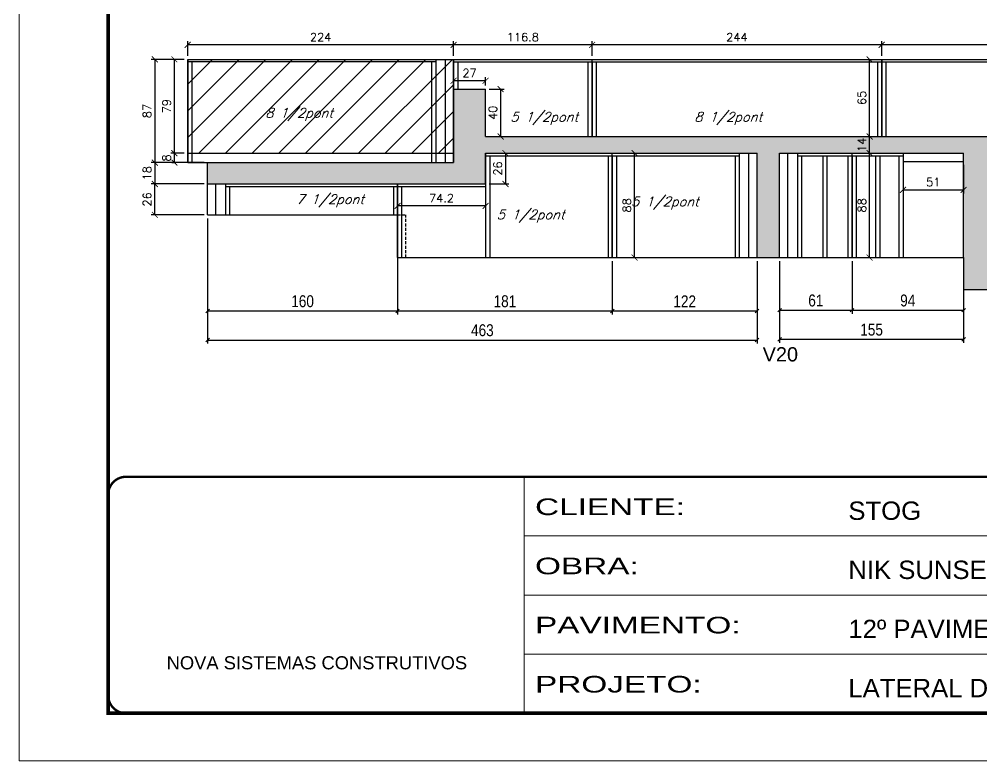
# Model space of a CAD drawing. Extents: x -10448 to -1189, y -11772 to 17235.
# Drawn here: x -10448 to -9637, y 8903 to 9527 of the extents above; entities that cross this region are included whole.
import ezdxf

# ---------------------------------------------------------------- set-up
doc = ezdxf.new("R2010")
doc.units = 0
for name, pattern in [('CONTINUO', [0]), ('DASHED', [0.75, 0.5, -0.25]), ('HIDDEN', [0.375, 0.25, -0.125])]:
    doc.linetypes.add(name, pattern=pattern)
for name, color, linetype in [('5', 5, 'Continuous'), ('COTA', 241, 'Continuous'), ('Painéis', 200, 'Continuous'), ('Reaproveitamento', 251, 'Continuous'), ('SARR_2.2x7', 40, 'Continuous'), ('SARR_3.5x7', 81, 'Continuous'), ('texto', 7, 'Continuous')]:
    doc.layers.add(name, color=color, linetype=linetype)
doc.layers.add('Folhas', color=255, linetype='Continuous', lineweight=9)
doc.layers.add('SARRAFO DE PRESSAO', color=251, linetype='DASHED', lineweight=9)
doc.styles.add('ARIAL', font='arial.ttf')
doc.styles.add('COTA TECNICA', font='techl___.ttf', dxfattribs={"height": 10})
doc.styles.add('Romans', font='romans.shx')
doc.styles.get("Standard").update_dxf_attribs({"font": 'arial.ttf'})
doc.styles.add('Tecnologia', font='')
doc.styles.get('Tecnologia').set_extended_font_data('Forgotten Futurist')
doc.dimstyles.new('Cota Paínel', dxfattribs={"dimtxt": 7, "dimasz": 5, "dimexe": 3, "dimexo": 3, "dimgap": 3, "dimtad": 1, "dimdec": 1, "dimzin": 12, "dimdsep": 46, "dimtxsty": 'Romans', "dimblk": 'ARCHTICK', "dimcen": 0, "dimclrd": 4, "dimclre": 4, "dimclrt": 1, "dimadec": 1, "dimazin": 3, "dimtfac": 1, "dimtdec": 1, "dimtmove": 0, "dimatfit": 3, "dimldrblk": 'OBLIQUE', "dimfxl": 1, "dimtolj": 1, "dimtzin": 12, "dimarcsym": 0})
doc.dimstyles.new('PAINEL', dxfattribs={"dimtxt": 10, "dimasz": 3, "dimexe": 3, "dimexo": 3, "dimgap": 3, "dimtad": 1, "dimdec": 1, "dimzin": 12, "dimdsep": 46, "dimtxsty": 'COTA TECNICA', "dimblk1": 'OBLIQUE', "dimblk2": 'OBLIQUE', "dimsah": 1, "dimcen": 0.9, "dimclrd": 4, "dimclre": 4, "dimclrt": 240, "dimadec": 1, "dimazin": 3, "dimtfac": 1, "dimtdec": 1, "dimtmove": 0, "dimatfit": 3, "dimfxl": 1, "dimtolj": 1, "dimtzin": 12, "dimarcsym": 0})

# ---------------------------------------------------------------- blocks, each defined once
blk = doc.blocks.new('9999999999')
at = {"color": 30, "linetype": 'CONTINUO'}
for p, q in [((98564.56, 34230.21), (98564.56, 34429.45)), ((98564.56, 34379.64), (99583.98, 34379.64)), ((98564.56, 34329.83), (99487.98, 34329.83)), ((98564.56, 34280.02), (99487.98, 34280.02))]:
    blk.add_line(p, q, dxfattribs=at)
at = {"color": 30, "linetype": 'CONTINUO', "const_width": 2}
blk.add_lwpolyline([(99583.98, 34230.21), (99583.98, 34414.45, 0.414214), (99568.98, 34429.45), (98228.98, 34429.45, 0.414214), (98213.98, 34414.45), (98213.98, 34245.21, 0.414214), (98228.98, 34230.21), (99583.98, 34230.21)], format="xyb", dxfattribs=at)
at = {"layer": 'Folhas'}
blk.add_lwpolyline([(98138.98, 34190.21), (99623.98, 34190.21), (99623.98, 35240.21), (98138.98, 35240.21)], close=True, dxfattribs=at)
at = {"layer": 'Folhas', "color": 30, "const_width": 3}
blk.add_lwpolyline([(98213.98, 34230.21), (99583.98, 34230.21), (99583.98, 35200.21), (98213.98, 35200.21)], close=True, dxfattribs=at)
at = {"color": 7, "linetype": 'Continuous', "ltscale": 5, "style": 'ARIAL'}
for s, height, p in [('STOG', 15.483, (98837.68, 34393.13)), ('NIK SUNSET', 15.483, (98837.68, 34343.32)), ('12º PAVIMENTO', 15.4829, (98837.68, 34293.51)), ('NOVA SISTEMAS CONSTRUTIVOS', 11.0592, (98263.19, 34267.21)), ('LATERAL DE VIGA', 15.4829, (98837.68, 34243.7))]:
    blk.add_text(s, height=height, dxfattribs=at).set_placement(p)
at = {"layer": 'Folhas', "color": 7, "style": 'Tecnologia', "width": 1.5}
for s, p in [('CLIENTE:', (98573.65, 34397.17)), ('OBRA:', (98573.65, 34347.31)), ('PAVIMENTO:', (98573.65, 34297.5)), ('PROJETO:', (98573.65, 34247.69))]:
    blk.add_text(s, height=14, dxfattribs=at).set_placement(p)
blk = doc.blocks.new('_Oblique')
at = {"color": 0, "linetype": 'ByBlock', "lineweight": -2}
blk.add_line((-0.5, -0.5), (0.5, 0.5), dxfattribs=at)
blk = doc.blocks.new('*D627')
at = {"layer": 'COTA', "color": 4, "linetype": 'ByBlock', "lineweight": -2, "transparency": 16777216}
for p, q in [((-10289.51, 9359.7), (-10289.51, 9278.75)), ((-10129.52, 9359.7), (-10129.52, 9278.75)), ((-10289.51, 9281.75), (-10129.52, 9281.75))]:
    blk.add_line(p, q, dxfattribs=at)
at = {"layer": 'Defpoints', "color": 0, "linetype": 'ByBlock', "transparency": 16777216}
for p in [(-10289.51, 9362.7), (-10129.52, 9362.7), (-10129.52, 9281.75)]:
    blk.add_point(p, dxfattribs=at)
at = {"layer": 'COTA', "color": 4, "linetype": 'ByBlock', "lineweight": -2, "transparency": 16777216, "xscale": 3, "yscale": 3, "zscale": 3, "rotation": 180}
blk.add_blockref('_Oblique', (-10289.51, 9281.75), dxfattribs=at)
at = {"layer": 'COTA', "color": 4, "linetype": 'ByBlock', "lineweight": -2, "transparency": 16777216, "xscale": 3, "yscale": 3, "zscale": 3}
blk.add_blockref('_Oblique', (-10129.52, 9281.75), dxfattribs=at)
at = {"layer": 'COTA', "color": 240, "linetype": 'ByBlock', "transparency": 16777216, "insert": (-10209.52, 9289.85), "char_height": 10, "attachment_point": 5, "style": 'COTA TECNICA'}
blk.add_mtext('\\A1;160', dxfattribs=at)
blk = doc.blocks.new('*D628')
at = {"layer": 'COTA', "color": 4, "linetype": 'ByBlock', "lineweight": -2, "transparency": 16777216}
for p, q in [((-10129.52, 9323.7), (-10129.52, 9278.75)), ((-9948.51, 9323.7), (-9948.51, 9278.75)), ((-10129.52, 9281.75), (-9948.51, 9281.75))]:
    blk.add_line(p, q, dxfattribs=at)
at = {"layer": 'Defpoints', "color": 0, "linetype": 'ByBlock', "transparency": 16777216}
for p in [(-10129.52, 9326.7), (-9948.51, 9326.7), (-9948.51, 9281.75)]:
    blk.add_point(p, dxfattribs=at)
at = {"layer": 'COTA', "color": 4, "linetype": 'ByBlock', "lineweight": -2, "transparency": 16777216, "xscale": 3, "yscale": 3, "zscale": 3, "rotation": 180}
blk.add_blockref('_Oblique', (-10129.52, 9281.75), dxfattribs=at)
at = {"layer": 'COTA', "color": 4, "linetype": 'ByBlock', "lineweight": -2, "transparency": 16777216, "xscale": 3, "yscale": 3, "zscale": 3}
blk.add_blockref('_Oblique', (-9948.51, 9281.75), dxfattribs=at)
at = {"layer": 'COTA', "color": 240, "linetype": 'ByBlock', "transparency": 16777216, "insert": (-10039.02, 9289.84), "char_height": 10, "attachment_point": 5, "style": 'COTA TECNICA'}
blk.add_mtext('\\A1;181', dxfattribs=at)
blk = doc.blocks.new('*D629')
at = {"layer": 'COTA', "color": 4, "linetype": 'ByBlock', "lineweight": -2, "transparency": 16777216}
for p, q in [((-9948.51, 9323.7), (-9948.51, 9278.75)), ((-9826.51, 9323.7), (-9826.51, 9278.75)), ((-9948.51, 9281.75), (-9826.51, 9281.75))]:
    blk.add_line(p, q, dxfattribs=at)
at = {"layer": 'Defpoints', "color": 0, "linetype": 'ByBlock', "transparency": 16777216}
for p in [(-9948.51, 9326.7), (-9826.51, 9326.7), (-9826.51, 9281.75)]:
    blk.add_point(p, dxfattribs=at)
at = {"layer": 'COTA', "color": 4, "linetype": 'ByBlock', "lineweight": -2, "transparency": 16777216, "xscale": 3, "yscale": 3, "zscale": 3, "rotation": 180}
blk.add_blockref('_Oblique', (-9948.51, 9281.75), dxfattribs=at)
at = {"layer": 'COTA', "color": 4, "linetype": 'ByBlock', "lineweight": -2, "transparency": 16777216, "xscale": 3, "yscale": 3, "zscale": 3}
blk.add_blockref('_Oblique', (-9826.51, 9281.75), dxfattribs=at)
at = {"layer": 'COTA', "color": 240, "linetype": 'ByBlock', "transparency": 16777216, "insert": (-9887.51, 9289.81), "char_height": 10, "attachment_point": 5, "style": 'COTA TECNICA'}
blk.add_mtext('\\A1;122', dxfattribs=at)
blk = doc.blocks.new('*D630')
at = {"layer": 'COTA', "color": 4, "linetype": 'ByBlock', "lineweight": -2, "transparency": 16777216}
for p, q in [((-10289.51, 9359.7), (-10289.51, 9254.2)), ((-9826.51, 9323.7), (-9826.51, 9254.2)), ((-10289.51, 9257.2), (-9826.51, 9257.2))]:
    blk.add_line(p, q, dxfattribs=at)
at = {"layer": 'Defpoints', "color": 0, "linetype": 'ByBlock', "transparency": 16777216}
for p in [(-10289.51, 9362.7), (-9826.51, 9326.7), (-9826.51, 9257.2)]:
    blk.add_point(p, dxfattribs=at)
at = {"layer": 'COTA', "color": 4, "linetype": 'ByBlock', "lineweight": -2, "transparency": 16777216, "xscale": 3, "yscale": 3, "zscale": 3, "rotation": 180}
blk.add_blockref('_Oblique', (-10289.51, 9257.2), dxfattribs=at)
at = {"layer": 'COTA', "color": 4, "linetype": 'ByBlock', "lineweight": -2, "transparency": 16777216, "xscale": 3, "yscale": 3, "zscale": 3}
blk.add_blockref('_Oblique', (-9826.51, 9257.2), dxfattribs=at)
at = {"layer": 'COTA', "color": 240, "linetype": 'ByBlock', "transparency": 16777216, "insert": (-10058.01, 9265.42), "char_height": 10, "attachment_point": 5, "style": 'COTA TECNICA'}
blk.add_mtext('\\A1;463', dxfattribs=at)
blk = doc.blocks.new('*D631')
at = {"layer": 'COTA', "color": 4, "linetype": 'ByBlock', "lineweight": -2, "transparency": 16777216}
for p, q in [((-9807.51, 9323.7), (-9807.51, 9279.39)), ((-9746.51, 9323.7), (-9746.51, 9279.39)), ((-9807.51, 9282.39), (-9746.51, 9282.39))]:
    blk.add_line(p, q, dxfattribs=at)
at = {"layer": 'Defpoints', "color": 0, "linetype": 'ByBlock', "transparency": 16777216}
for p in [(-9807.51, 9326.7), (-9746.51, 9326.7), (-9746.51, 9282.39)]:
    blk.add_point(p, dxfattribs=at)
at = {"layer": 'COTA', "color": 4, "linetype": 'ByBlock', "lineweight": -2, "transparency": 16777216, "xscale": 3, "yscale": 3, "zscale": 3, "rotation": 180}
blk.add_blockref('_Oblique', (-9807.51, 9282.39), dxfattribs=at)
at = {"layer": 'COTA', "color": 4, "linetype": 'ByBlock', "lineweight": -2, "transparency": 16777216, "xscale": 3, "yscale": 3, "zscale": 3}
blk.add_blockref('_Oblique', (-9746.51, 9282.39), dxfattribs=at)
at = {"layer": 'COTA', "color": 240, "linetype": 'ByBlock', "transparency": 16777216, "insert": (-9777.01, 9290.49), "char_height": 10, "attachment_point": 5, "style": 'COTA TECNICA'}
blk.add_mtext('\\A1;61', dxfattribs=at)
blk = doc.blocks.new('*D632')
at = {"layer": 'COTA', "color": 4, "linetype": 'ByBlock', "lineweight": -2, "transparency": 16777216}
for p, q in [((-9746.51, 9323.7), (-9746.51, 9279.39)), ((-9652.51, 9323.7), (-9652.51, 9279.39)), ((-9746.51, 9282.39), (-9652.51, 9282.39))]:
    blk.add_line(p, q, dxfattribs=at)
at = {"layer": 'Defpoints', "color": 0, "linetype": 'ByBlock', "transparency": 16777216}
for p in [(-9746.51, 9326.7), (-9652.51, 9326.7), (-9652.51, 9282.39)]:
    blk.add_point(p, dxfattribs=at)
at = {"layer": 'COTA', "color": 4, "linetype": 'ByBlock', "lineweight": -2, "transparency": 16777216, "xscale": 3, "yscale": 3, "zscale": 3, "rotation": 180}
blk.add_blockref('_Oblique', (-9746.51, 9282.39), dxfattribs=at)
at = {"layer": 'COTA', "color": 4, "linetype": 'ByBlock', "lineweight": -2, "transparency": 16777216, "xscale": 3, "yscale": 3, "zscale": 3}
blk.add_blockref('_Oblique', (-9652.51, 9282.39), dxfattribs=at)
at = {"layer": 'COTA', "color": 240, "linetype": 'ByBlock', "transparency": 16777216, "insert": (-9699.51, 9290.49), "char_height": 10, "attachment_point": 5, "style": 'COTA TECNICA'}
blk.add_mtext('\\A1;94', dxfattribs=at)
blk = doc.blocks.new('*D633')
at = {"layer": 'COTA', "color": 4, "linetype": 'ByBlock', "lineweight": -2, "transparency": 16777216}
for p, q in [((-9807.51, 9323.7), (-9807.51, 9254.84)), ((-9652.51, 9323.7), (-9652.51, 9254.84)), ((-9807.51, 9257.84), (-9652.51, 9257.84))]:
    blk.add_line(p, q, dxfattribs=at)
at = {"layer": 'Defpoints', "color": 0, "linetype": 'ByBlock', "transparency": 16777216}
for p in [(-9807.51, 9326.7), (-9652.51, 9326.7), (-9652.51, 9257.84)]:
    blk.add_point(p, dxfattribs=at)
at = {"layer": 'COTA', "color": 4, "linetype": 'ByBlock', "lineweight": -2, "transparency": 16777216, "xscale": 3, "yscale": 3, "zscale": 3, "rotation": 180}
blk.add_blockref('_Oblique', (-9807.51, 9257.84), dxfattribs=at)
at = {"layer": 'COTA', "color": 4, "linetype": 'ByBlock', "lineweight": -2, "transparency": 16777216, "xscale": 3, "yscale": 3, "zscale": 3}
blk.add_blockref('_Oblique', (-9652.51, 9257.84), dxfattribs=at)
at = {"layer": 'COTA', "color": 240, "linetype": 'ByBlock', "transparency": 16777216, "insert": (-9730.01, 9265.95), "char_height": 10, "attachment_point": 5, "style": 'COTA TECNICA'}
blk.add_mtext('\\A1;155', dxfattribs=at)
blk = doc.blocks.new('_ArchTick')
at = {"color": 0, "linetype": 'ByBlock', "const_width": 0.15}
blk.add_lwpolyline([(-0.5, -0.5), (0.5, 0.5)], dxfattribs=at)
blk = doc.blocks.new('*D639')
at = {"layer": 'COTA', "color": 4, "lineweight": -2, "transparency": 16777216}
for p, q in [((-9721.51, 9496.7), (-9721.51, 9508.89)), ((-9477.51, 9496.7), (-9477.51, 9508.89)), ((-9477.51, 9505.89), (-9721.51, 9505.89))]:
    blk.add_line(p, q, dxfattribs=at)
at = {"layer": 'Defpoints', "color": 0, "transparency": 16777216}
for p in [(-9721.51, 9505.89), (-9721.51, 9493.7), (-9477.51, 9493.7)]:
    blk.add_point(p, dxfattribs=at)
at = {"layer": 'COTA', "color": 4, "lineweight": -2, "transparency": 16777216, "xscale": 5, "yscale": 5, "zscale": 5, "rotation": 180}
blk.add_blockref('_ArchTick', (-9721.51, 9505.89), dxfattribs=at)
at = {"layer": 'COTA', "color": 4, "lineweight": -2, "transparency": 16777216, "xscale": 5, "yscale": 5, "zscale": 5}
blk.add_blockref('_ArchTick', (-9477.51, 9505.89), dxfattribs=at)
at = {"layer": 'COTA', "color": 1, "transparency": 16777216, "insert": (-9599.51, 9512.39), "char_height": 7, "attachment_point": 5, "style": 'Romans'}
blk.add_mtext('\\A1;244', dxfattribs=at)
blk = doc.blocks.new('*D640')
at = {"layer": 'COTA', "color": 4, "lineweight": -2, "transparency": 16777216}
for p, q in [((-9965.51, 9496.7), (-9965.51, 9508.89)), ((-9721.51, 9496.7), (-9721.51, 9508.89)), ((-9721.51, 9505.89), (-9965.51, 9505.89))]:
    blk.add_line(p, q, dxfattribs=at)
at = {"layer": 'Defpoints', "color": 0, "transparency": 16777216}
for p in [(-9965.51, 9505.89), (-9965.51, 9493.7), (-9721.51, 9493.7)]:
    blk.add_point(p, dxfattribs=at)
at = {"layer": 'COTA', "color": 4, "lineweight": -2, "transparency": 16777216, "xscale": 5, "yscale": 5, "zscale": 5, "rotation": 180}
blk.add_blockref('_ArchTick', (-9965.51, 9505.89), dxfattribs=at)
at = {"layer": 'COTA', "color": 4, "lineweight": -2, "transparency": 16777216, "xscale": 5, "yscale": 5, "zscale": 5}
blk.add_blockref('_ArchTick', (-9721.51, 9505.89), dxfattribs=at)
at = {"layer": 'COTA', "color": 1, "transparency": 16777216, "insert": (-9843.51, 9512.39), "char_height": 7, "attachment_point": 5, "style": 'Romans'}
blk.add_mtext('\\A1;244', dxfattribs=at)
blk = doc.blocks.new('*D641')
at = {"layer": 'COTA', "color": 4, "lineweight": -2, "transparency": 16777216}
for p, q in [((-10082.31, 9496.7), (-10082.31, 9508.89)), ((-9965.51, 9496.7), (-9965.51, 9508.89)), ((-9965.51, 9505.89), (-10082.31, 9505.89))]:
    blk.add_line(p, q, dxfattribs=at)
at = {"layer": 'Defpoints', "color": 0, "transparency": 16777216}
for p in [(-10082.31, 9505.89), (-10082.31, 9493.7), (-9965.51, 9493.7)]:
    blk.add_point(p, dxfattribs=at)
at = {"layer": 'COTA', "color": 4, "lineweight": -2, "transparency": 16777216, "xscale": 5, "yscale": 5, "zscale": 5, "rotation": 180}
blk.add_blockref('_ArchTick', (-10082.31, 9505.89), dxfattribs=at)
at = {"layer": 'COTA', "color": 4, "lineweight": -2, "transparency": 16777216, "xscale": 5, "yscale": 5, "zscale": 5}
blk.add_blockref('_ArchTick', (-9965.51, 9505.89), dxfattribs=at)
at = {"layer": 'COTA', "color": 1, "transparency": 16777216, "insert": (-10023.91, 9512.39), "char_height": 7, "attachment_point": 5, "style": 'Romans'}
blk.add_mtext('\\A1;116.8', dxfattribs=at)
blk = doc.blocks.new('*D642')
at = {"layer": 'COTA', "color": 4, "lineweight": -2, "transparency": 16777216}
for p, q in [((-10306.31, 9496.7), (-10306.31, 9508.89)), ((-10082.31, 9496.7), (-10082.31, 9508.89)), ((-10082.31, 9505.89), (-10306.31, 9505.89))]:
    blk.add_line(p, q, dxfattribs=at)
at = {"layer": 'Defpoints', "color": 0, "transparency": 16777216}
for p in [(-10306.31, 9505.89), (-10306.31, 9493.7), (-10082.31, 9493.7)]:
    blk.add_point(p, dxfattribs=at)
at = {"layer": 'COTA', "color": 4, "lineweight": -2, "transparency": 16777216, "xscale": 5, "yscale": 5, "zscale": 5, "rotation": 180}
blk.add_blockref('_ArchTick', (-10306.31, 9505.89), dxfattribs=at)
at = {"layer": 'COTA', "color": 4, "lineweight": -2, "transparency": 16777216, "xscale": 5, "yscale": 5, "zscale": 5}
blk.add_blockref('_ArchTick', (-10082.31, 9505.89), dxfattribs=at)
at = {"layer": 'COTA', "color": 1, "transparency": 16777216, "insert": (-10194.31, 9512.39), "char_height": 7, "attachment_point": 5, "style": 'Romans'}
blk.add_mtext('\\A1;224', dxfattribs=at)
blk = doc.blocks.new('*D650')
at = {"layer": 'COTA', "color": 4, "lineweight": -2, "transparency": 16777216}
for p, q in [((-9749.32, 9414.7), (-9728.7, 9414.7)), ((-9731.7, 9326.7), (-9731.7, 9414.7)), ((-9749.32, 9326.7), (-9728.7, 9326.7))]:
    blk.add_line(p, q, dxfattribs=at)
at = {"layer": 'Defpoints', "color": 0, "transparency": 16777216}
for p in [(-9752.32, 9414.7), (-9731.7, 9414.7), (-9752.32, 9326.7)]:
    blk.add_point(p, dxfattribs=at)
at = {"layer": 'COTA', "color": 4, "lineweight": -2, "transparency": 16777216, "xscale": 5, "yscale": 5, "zscale": 5}
for p, rotation in [((-9731.7, 9414.7), 90), ((-9731.7, 9326.7), 270)]:
    blk.add_blockref('_ArchTick', p, dxfattribs=dict(at, rotation=rotation))
at = {"layer": 'COTA', "color": 1, "transparency": 16777216, "insert": (-9738.2, 9370.7), "char_height": 7, "attachment_point": 5, "rotation": 90, "style": 'Romans'}
blk.add_mtext('\\A1;88', dxfattribs=at)
blk = doc.blocks.new('*D651')
at = {"layer": 'COTA', "color": 4, "lineweight": -2, "transparency": 16777216}
for p, q in [((-9749.32, 9428.7), (-9728.7, 9428.7)), ((-9731.7, 9414.7), (-9731.7, 9428.7)), ((-9749.32, 9414.7), (-9728.7, 9414.7))]:
    blk.add_line(p, q, dxfattribs=at)
at = {"layer": 'Defpoints', "color": 0, "transparency": 16777216}
for p in [(-9752.32, 9428.7), (-9731.7, 9428.7), (-9752.32, 9414.7)]:
    blk.add_point(p, dxfattribs=at)
at = {"layer": 'COTA', "color": 4, "lineweight": -2, "transparency": 16777216, "xscale": 5, "yscale": 5, "zscale": 5}
for p, rotation in [((-9731.7, 9428.7), 90), ((-9731.7, 9414.7), 270)]:
    blk.add_blockref('_ArchTick', p, dxfattribs=dict(at, rotation=rotation))
at = {"layer": 'COTA', "color": 1, "transparency": 16777216, "insert": (-9738.2, 9421.7), "char_height": 7, "attachment_point": 5, "rotation": 90, "style": 'Romans'}
blk.add_mtext('\\A1;14', dxfattribs=at)
blk = doc.blocks.new('*D652')
at = {"layer": 'COTA', "color": 4, "lineweight": -2, "transparency": 16777216}
for p, q in [((-9731.7, 9428.7), (-9731.7, 9493.7)), ((-9749.32, 9428.7), (-9728.7, 9428.7))]:
    blk.add_line(p, q, dxfattribs=at)
at = {"layer": 'Defpoints', "color": 0, "transparency": 16777216}
for p in [(-9731.7, 9493.7), (-9731.7, 9493.7), (-9752.32, 9428.7)]:
    blk.add_point(p, dxfattribs=at)
at = {"layer": 'COTA', "color": 4, "lineweight": -2, "transparency": 16777216, "xscale": 5, "yscale": 5, "zscale": 5}
for p, rotation in [((-9731.7, 9493.7), 90), ((-9731.7, 9428.7), 270)]:
    blk.add_blockref('_ArchTick', p, dxfattribs=dict(at, rotation=rotation))
at = {"layer": 'COTA', "color": 1, "transparency": 16777216, "insert": (-9738.2, 9461.2), "char_height": 7, "attachment_point": 5, "rotation": 90, "style": 'Romans'}
blk.add_mtext('\\A1;65', dxfattribs=at)
blk = doc.blocks.new('*D653')
at = {"layer": 'COTA', "color": 4, "lineweight": -2, "transparency": 16777216}
for p, q in [((-9945.51, 9414.7), (-9926.76, 9414.7)), ((-9929.76, 9326.7), (-9929.76, 9414.7)), ((-9945.51, 9326.7), (-9926.76, 9326.7))]:
    blk.add_line(p, q, dxfattribs=at)
at = {"layer": 'Defpoints', "color": 0, "transparency": 16777216}
for p in [(-9948.51, 9414.7), (-9929.76, 9414.7), (-9948.51, 9326.7)]:
    blk.add_point(p, dxfattribs=at)
at = {"layer": 'COTA', "color": 4, "lineweight": -2, "transparency": 16777216, "xscale": 5, "yscale": 5, "zscale": 5}
for p, rotation in [((-9929.76, 9414.7), 90), ((-9929.76, 9326.7), 270)]:
    blk.add_blockref('_ArchTick', p, dxfattribs=dict(at, rotation=rotation))
at = {"layer": 'COTA', "color": 1, "transparency": 16777216, "insert": (-9936.26, 9370.7), "char_height": 7, "attachment_point": 5, "rotation": 90, "style": 'Romans'}
blk.add_mtext('\\A1;88', dxfattribs=at)
blk = doc.blocks.new('*D654')
at = {"layer": 'COTA', "color": 4, "lineweight": -2, "transparency": 16777216}
for p, q in [((-10052.31, 9468.7), (-10039.66, 9468.7)), ((-10042.66, 9468.7), (-10042.66, 9428.7)), ((-10052.31, 9428.7), (-10039.66, 9428.7))]:
    blk.add_line(p, q, dxfattribs=at)
at = {"layer": 'Defpoints', "color": 0, "transparency": 16777216}
for p in [(-10055.31, 9468.7), (-10055.31, 9428.7), (-10042.66, 9428.7)]:
    blk.add_point(p, dxfattribs=at)
at = {"layer": 'COTA', "color": 4, "lineweight": -2, "transparency": 16777216, "xscale": 5, "yscale": 5, "zscale": 5}
for p, rotation in [((-10042.66, 9468.7), 90), ((-10042.66, 9428.7), 270)]:
    blk.add_blockref('_ArchTick', p, dxfattribs=dict(at, rotation=rotation))
at = {"layer": 'COTA', "color": 1, "transparency": 16777216, "insert": (-10049.16, 9448.7), "char_height": 7, "attachment_point": 5, "rotation": 90, "style": 'Romans'}
blk.add_mtext('\\A1;40', dxfattribs=at)
blk = doc.blocks.new('*D655')
at = {"layer": 'COTA', "color": 4, "lineweight": -2, "transparency": 16777216}
for p, q in [((-10082.31, 9471.7), (-10082.31, 9478.64)), ((-10055.31, 9475.64), (-10082.31, 9475.64)), ((-10055.31, 9471.7), (-10055.31, 9478.64))]:
    blk.add_line(p, q, dxfattribs=at)
at = {"layer": 'Defpoints', "color": 0, "transparency": 16777216}
for p in [(-10082.31, 9475.64), (-10082.31, 9468.7), (-10055.31, 9468.7)]:
    blk.add_point(p, dxfattribs=at)
at = {"layer": 'COTA', "color": 4, "lineweight": -2, "transparency": 16777216, "xscale": 5, "yscale": 5, "zscale": 5, "rotation": 180}
blk.add_blockref('_ArchTick', (-10082.31, 9475.64), dxfattribs=at)
at = {"layer": 'COTA', "color": 4, "lineweight": -2, "transparency": 16777216, "xscale": 5, "yscale": 5, "zscale": 5}
blk.add_blockref('_ArchTick', (-10055.31, 9475.64), dxfattribs=at)
at = {"layer": 'COTA', "color": 1, "transparency": 16777216, "insert": (-10068.81, 9482.14), "char_height": 7, "attachment_point": 5, "style": 'Romans'}
blk.add_mtext('\\A1;27', dxfattribs=at)
blk = doc.blocks.new('*D656')
at = {"layer": 'COTA', "color": 4, "lineweight": -2, "transparency": 16777216}
for p, q in [((-10052.31, 9414.7), (-10035.57, 9414.7)), ((-10038.57, 9414.7), (-10038.57, 9388.7)), ((-10052.31, 9388.7), (-10035.57, 9388.7))]:
    blk.add_line(p, q, dxfattribs=at)
at = {"layer": 'Defpoints', "color": 0, "transparency": 16777216}
for p in [(-10055.31, 9414.7), (-10055.31, 9388.7), (-10038.57, 9388.7)]:
    blk.add_point(p, dxfattribs=at)
at = {"layer": 'COTA', "color": 4, "lineweight": -2, "transparency": 16777216, "xscale": 5, "yscale": 5, "zscale": 5}
for p, rotation in [((-10038.57, 9414.7), 90), ((-10038.57, 9388.7), 270)]:
    blk.add_blockref('_ArchTick', p, dxfattribs=dict(at, rotation=rotation))
at = {"layer": 'COTA', "color": 1, "transparency": 16777216, "insert": (-10045.07, 9401.7), "char_height": 7, "attachment_point": 5, "rotation": 90, "style": 'Romans'}
blk.add_mtext('\\A1;26', dxfattribs=at)
blk = doc.blocks.new('*D657')
at = {"layer": 'COTA', "color": 4, "lineweight": -2, "transparency": 16777216}
for p, q in [((-10129.52, 9385.7), (-10129.52, 9367.25)), ((-10055.31, 9385.7), (-10055.31, 9367.25)), ((-10055.31, 9370.25), (-10129.52, 9370.25))]:
    blk.add_line(p, q, dxfattribs=at)
at = {"layer": 'Defpoints', "color": 0, "transparency": 16777216}
for p in [(-10129.52, 9388.7), (-10055.31, 9388.7), (-10129.52, 9370.25)]:
    blk.add_point(p, dxfattribs=at)
at = {"layer": 'COTA', "color": 4, "lineweight": -2, "transparency": 16777216, "xscale": 5, "yscale": 5, "zscale": 5, "rotation": 180}
blk.add_blockref('_ArchTick', (-10129.52, 9370.25), dxfattribs=at)
at = {"layer": 'COTA', "color": 4, "lineweight": -2, "transparency": 16777216, "xscale": 5, "yscale": 5, "zscale": 5}
blk.add_blockref('_ArchTick', (-10055.31, 9370.25), dxfattribs=at)
at = {"layer": 'COTA', "color": 1, "transparency": 16777216, "insert": (-10092.42, 9376.75), "char_height": 7, "attachment_point": 5, "style": 'Romans'}
blk.add_mtext('\\A1;74.2', dxfattribs=at)
blk = doc.blocks.new('*D658')
at = {"layer": 'COTA', "color": 4, "lineweight": -2, "transparency": 16777216}
for p, q in [((-10309.31, 9493.7), (-10337.03, 9493.7)), ((-10334.03, 9493.7), (-10334.03, 9406.7)), ((-10322.81, 9406.7), (-10337.03, 9406.7))]:
    blk.add_line(p, q, dxfattribs=at)
at = {"layer": 'Defpoints', "color": 0, "transparency": 16777216}
for p in [(-10306.31, 9493.7), (-10334.03, 9406.7), (-10319.81, 9406.7)]:
    blk.add_point(p, dxfattribs=at)
at = {"layer": 'COTA', "color": 4, "lineweight": -2, "transparency": 16777216, "xscale": 5, "yscale": 5, "zscale": 5}
for p, rotation in [((-10334.03, 9493.7), 90), ((-10334.03, 9406.7), 270)]:
    blk.add_blockref('_ArchTick', p, dxfattribs=dict(at, rotation=rotation))
at = {"layer": 'COTA', "color": 1, "transparency": 16777216, "insert": (-10340.53, 9450.2), "char_height": 7, "attachment_point": 5, "rotation": 90, "style": 'Romans'}
blk.add_mtext('\\A1;87', dxfattribs=at)
blk = doc.blocks.new('*D659')
at = {"layer": 'COTA', "color": 4, "lineweight": -2, "transparency": 16777216}
for p, q in [((-10292.51, 9406.7), (-10337.03, 9406.7)), ((-10334.03, 9406.7), (-10334.03, 9388.7)), ((-10292.51, 9388.7), (-10337.03, 9388.7))]:
    blk.add_line(p, q, dxfattribs=at)
at = {"layer": 'Defpoints', "color": 0, "transparency": 16777216}
for p in [(-10289.51, 9406.7), (-10334.03, 9388.7), (-10289.51, 9388.7)]:
    blk.add_point(p, dxfattribs=at)
at = {"layer": 'COTA', "color": 4, "lineweight": -2, "transparency": 16777216, "xscale": 5, "yscale": 5, "zscale": 5}
for p, rotation in [((-10334.03, 9406.7), 90), ((-10334.03, 9388.7), 270)]:
    blk.add_blockref('_ArchTick', p, dxfattribs=dict(at, rotation=rotation))
at = {"layer": 'COTA', "color": 1, "transparency": 16777216, "insert": (-10340.53, 9397.7), "char_height": 7, "attachment_point": 5, "rotation": 90, "style": 'Romans'}
blk.add_mtext('\\A1;18', dxfattribs=at)
blk = doc.blocks.new('*D660')
at = {"layer": 'COTA', "color": 4, "lineweight": -2, "transparency": 16777216}
for p, q in [((-10292.51, 9388.7), (-10337.03, 9388.7)), ((-10334.03, 9362.7), (-10334.03, 9388.7)), ((-10292.51, 9362.7), (-10337.03, 9362.7))]:
    blk.add_line(p, q, dxfattribs=at)
at = {"layer": 'Defpoints', "color": 0, "transparency": 16777216}
for p in [(-10334.03, 9388.7), (-10289.51, 9388.7), (-10289.51, 9362.7)]:
    blk.add_point(p, dxfattribs=at)
at = {"layer": 'COTA', "color": 4, "lineweight": -2, "transparency": 16777216, "xscale": 5, "yscale": 5, "zscale": 5}
for p, rotation in [((-10334.03, 9388.7), 90), ((-10334.03, 9362.7), 270)]:
    blk.add_blockref('_ArchTick', p, dxfattribs=dict(at, rotation=rotation))
at = {"layer": 'COTA', "color": 1, "transparency": 16777216, "insert": (-10340.53, 9375.7), "char_height": 7, "attachment_point": 5, "rotation": 90, "style": 'Romans'}
blk.add_mtext('\\A1;26', dxfattribs=at)
blk = doc.blocks.new('*D822')
at = {"layer": 'COTA', "color": 4, "lineweight": -2, "transparency": 16777216}
for p, q in [((-9703.51, 9404.7), (-9703.51, 9380.74)), ((-9652.51, 9404.7), (-9652.51, 9380.74)), ((-9703.51, 9383.74), (-9652.51, 9383.74))]:
    blk.add_line(p, q, dxfattribs=at)
at = {"layer": 'Defpoints', "color": 0, "transparency": 16777216}
for p in [(-9703.51, 9407.7), (-9652.51, 9407.7), (-9652.51, 9383.74)]:
    blk.add_point(p, dxfattribs=at)
at = {"layer": 'COTA', "color": 4, "lineweight": -2, "transparency": 16777216, "xscale": 5, "yscale": 5, "zscale": 5, "rotation": 180}
blk.add_blockref('_ArchTick', (-9703.51, 9383.74), dxfattribs=at)
at = {"layer": 'COTA', "color": 4, "lineweight": -2, "transparency": 16777216, "xscale": 5, "yscale": 5, "zscale": 5}
blk.add_blockref('_ArchTick', (-9652.51, 9383.74), dxfattribs=at)
at = {"layer": 'COTA', "color": 1, "transparency": 16777216, "insert": (-9678.01, 9390.24), "char_height": 7, "attachment_point": 5, "style": 'Romans'}
blk.add_mtext('\\A1;51', dxfattribs=at)
blk = doc.blocks.new('*D1206')
at = {"layer": 'COTA', "color": 4, "lineweight": -2, "transparency": 16777216}
for p, q in [((-10309.31, 9493.7), (-10320.6, 9493.7)), ((-10317.6, 9493.7), (-10317.6, 9414.7)), ((-10309.31, 9414.7), (-10320.6, 9414.7))]:
    blk.add_line(p, q, dxfattribs=at)
at = {"layer": 'Defpoints', "color": 0, "transparency": 16777216}
for p in [(-10306.31, 9493.7), (-10317.6, 9414.7), (-10306.31, 9414.7)]:
    blk.add_point(p, dxfattribs=at)
at = {"layer": 'COTA', "color": 4, "lineweight": -2, "transparency": 16777216, "xscale": 5, "yscale": 5, "zscale": 5}
for p, rotation in [((-10317.6, 9493.7), 90), ((-10317.6, 9414.7), 270)]:
    blk.add_blockref('_ArchTick', p, dxfattribs=dict(at, rotation=rotation))
at = {"layer": 'COTA', "color": 1, "transparency": 16777216, "insert": (-10324.1, 9454.2), "char_height": 7, "attachment_point": 5, "rotation": 90, "style": 'Romans'}
blk.add_mtext('\\A1;79', dxfattribs=at)
blk = doc.blocks.new('*D1207')
at = {"layer": 'COTA', "color": 4, "lineweight": -2, "transparency": 16777216}
for p, q in [((-10309.31, 9414.7), (-10320.6, 9414.7)), ((-10317.6, 9414.7), (-10317.6, 9406.7)), ((-10309.31, 9406.7), (-10320.6, 9406.7))]:
    blk.add_line(p, q, dxfattribs=at)
at = {"layer": 'Defpoints', "color": 0, "transparency": 16777216}
for p in [(-10306.31, 9414.7), (-10317.6, 9406.7), (-10306.31, 9406.7)]:
    blk.add_point(p, dxfattribs=at)
at = {"layer": 'COTA', "color": 4, "lineweight": -2, "transparency": 16777216, "xscale": 5, "yscale": 5, "zscale": 5}
for p, rotation in [((-10317.6, 9414.7), 90), ((-10317.6, 9406.7), 270)]:
    blk.add_blockref('_ArchTick', p, dxfattribs=dict(at, rotation=rotation))
at = {"layer": 'COTA', "color": 1, "transparency": 16777216, "insert": (-10324.1, 9410.7), "char_height": 7, "attachment_point": 5, "rotation": 90, "style": 'Romans'}
blk.add_mtext('\\A1;8', dxfattribs=at)

msp = doc.modelspace()

# ---------------------------------------------------------------- hatches: boundary and pattern name
at = {"layer": 'COTA', "linetype": 'ByBlock'}
h = msp.add_hatch(dxfattribs=at)
h.set_pattern_fill('AR-CONC', color=256, scale=0.03)
h.paths.add_polyline_path([(-10055.31, 9414.7), (-9826.51, 9414.7), (-9826.51, 9326.7), (-9807.51, 9326.7), (-9807.51, 9414.7), (-9652.51, 9414.7), (-9652.51, 9326.7), (-9652.51, 9299.7), (-9584.51, 9299.7), (-9584.51, 9362.7), (-9584.51, 9414.7), (-9477.51, 9414.7), (-9450.51, 9414.7), (-9450.51, 9444.7), (-9417.51, 9444.7), (-9417.51, 9458.7), (-9450.51, 9458.7), (-9450.51, 9468.7), (-9477.51, 9468.7), (-9477.51, 9428.7), (-9721.51, 9428.7), (-10055.31, 9428.7), (-10055.31, 9468.7), (-10082.31, 9468.7), (-10082.31, 9406.7), (-10289.51, 9406.7), (-10289.51, 9388.7), (-10129.52, 9388.7), (-10055.31, 9388.7)])
at = {"layer": 'Reaproveitamento'}
h = msp.add_hatch(dxfattribs=at)
h.set_pattern_fill('ANSI31', color=256, scale=5)
h.paths.add_polyline_path([(-10306.31, 9493.7), (-10306.31, 9414.7), (-10082.31, 9414.7), (-10082.31, 9493.7)])

# ---------------------------------------------------------------- linework, layer by layer
at = {"layer": 'COTA', "linetype": 'ByBlock'}
for p, q in [((-10289.51, 9388.7), (-10289.51, 9406.7)), ((-9826.51, 9326.7), (-9807.51, 9326.7)), ((-9652.51, 9326.7), (-9652.51, 9299.7)), ((-9652.51, 9299.7), (-9584.51, 9299.7))]:
    msp.add_line(p, q, dxfattribs=at)
at = {"layer": 'Painéis', "linetype": 'ByBlock'}
for p, q in [((-10306.31, 9493.7), (-10082.31, 9493.7)), ((-10306.31, 9406.7), (-10306.31, 9493.7)), ((-10082.31, 9406.7), (-10082.31, 9493.7)), ((-10082.31, 9493.7), (-9721.51, 9493.7)), ((-10082.31, 9468.7), (-10082.31, 9493.7)), ((-9965.51, 9428.7), (-9965.51, 9493.7)), ((-9721.51, 9428.7), (-9721.51, 9493.7)), ((-9721.51, 9493.7), (-9417.51, 9493.7)), ((-10082.31, 9468.7), (-10055.31, 9468.7)), ((-10055.31, 9428.7), (-10055.31, 9468.7)), ((-10055.31, 9428.7), (-9721.51, 9428.7)), ((-9721.51, 9428.7), (-9477.51, 9428.7)), ((-10306.31, 9414.7), (-10082.31, 9414.7)), ((-10055.31, 9414.7), (-9826.51, 9414.7)), ((-10055.31, 9388.7), (-10055.31, 9414.7)), ((-9948.51, 9326.7), (-9948.51, 9414.7)), ((-9826.51, 9326.7), (-9826.51, 9414.7)), ((-9807.51, 9414.7), (-9652.51, 9414.7)), ((-9807.51, 9326.7), (-9807.51, 9414.7)), ((-9746.51, 9326.7), (-9746.51, 9414.7)), ((-9652.51, 9326.7), (-9652.51, 9414.7)), ((-10306.31, 9406.7), (-10082.31, 9406.7)), ((-10289.51, 9388.7), (-10129.52, 9388.7)), ((-10289.51, 9362.7), (-10289.51, 9388.7)), ((-10129.52, 9362.7), (-10129.52, 9388.7)), ((-10129.52, 9326.7), (-10129.52, 9388.7)), ((-10129.52, 9388.7), (-10055.31, 9388.7)), ((-10289.51, 9362.7), (-10129.52, 9362.7)), ((-10129.52, 9326.7), (-9826.51, 9326.7)), ((-9807.51, 9326.7), (-9652.51, 9326.7))]:
    msp.add_line(p, q, dxfattribs=at)
at = {"layer": 'SARR_2.2x7', "linetype": 'Continuous'}
for p, q in [((-10097.31, 9491.5), (-10306.31, 9491.5)), ((-10089.31, 9493.7), (-10089.31, 9406.7)), ((-10082.31, 9491.5), (-9965.51, 9491.5)), ((-9965.51, 9491.5), (-9721.51, 9491.5)), ((-9721.51, 9491.5), (-9477.51, 9491.5)), ((-10055.31, 9412.5), (-9948.51, 9412.5)), ((-9948.51, 9412.5), (-9841.51, 9412.5)), ((-9833.51, 9326.7), (-9833.51, 9414.7)), ((-9800.51, 9326.7), (-9800.51, 9414.7)), ((-9792.51, 9412.5), (-9746.51, 9412.5)), ((-9746.51, 9412.5), (-9703.51, 9412.5)), ((-9703.51, 9407.7), (-9652.51, 9407.7)), ((-10282.51, 9362.7), (-10282.51, 9388.7)), ((-10274.51, 9386.5), (-10129.52, 9386.5)), ((-10129.52, 9386.5), (-10055.31, 9386.5))]:
    msp.add_line(p, q, dxfattribs=at)
at = {"layer": 'SARR_2.2x7', "linetype": 'HIDDEN', "ltscale": 10}
for p in [(-10129.52, 9362.7), (-10122.52, 9326.7)]:
    msp.add_line(p, (-10122.52, 9362.7), dxfattribs=at)
at = {"layer": 'SARR_3.5x7'}
for p, q in [((-10306.31, 9493.7), (-10306.31, 9406.7)), ((-10302.81, 9491.5), (-10302.81, 9406.7)), ((-10100.81, 9491.5), (-10100.81, 9406.7)), ((-10097.31, 9493.7), (-10097.31, 9406.7)), ((-10082.31, 9493.7), (-10082.31, 9406.7)), ((-10082.31, 9493.7), (-10082.31, 9468.7)), ((-10078.81, 9491.5), (-10078.81, 9468.7)), ((-9969.01, 9491.5), (-9969.01, 9428.7)), ((-9965.51, 9491.5), (-9965.51, 9428.7)), ((-9962.01, 9491.5), (-9962.01, 9428.7)), ((-9725.01, 9491.5), (-9725.01, 9428.7)), ((-9721.51, 9493.7), (-9721.51, 9428.7)), ((-9718.01, 9491.5), (-9718.01, 9428.7)), ((-10082.31, 9468.7), (-10078.81, 9468.7)), ((-9969.01, 9428.7), (-9965.51, 9428.7)), ((-9965.51, 9428.7), (-9962.01, 9428.7)), ((-9725.01, 9428.7), (-9721.51, 9428.7)), ((-10055.31, 9414.7), (-10055.31, 9326.7)), ((-10051.81, 9412.5), (-10051.81, 9326.7)), ((-9952.01, 9412.5), (-9952.01, 9326.7)), ((-9948.51, 9412.5), (-9948.51, 9326.7)), ((-9945.01, 9412.5), (-9945.01, 9326.7)), ((-9845.01, 9412.5), (-9845.01, 9326.7)), ((-9841.51, 9414.7), (-9841.51, 9326.7)), ((-9792.51, 9414.7), (-9792.51, 9326.7)), ((-9789.01, 9412.5), (-9789.01, 9326.7)), ((-9771.15, 9412.5), (-9771.15, 9326.7)), ((-9767.65, 9412.5), (-9767.65, 9326.7)), ((-9750.01, 9412.5), (-9750.01, 9326.7)), ((-9746.51, 9412.5), (-9746.51, 9326.7)), ((-9743.01, 9412.5), (-9743.01, 9326.7)), ((-9726.61, 9412.5), (-9726.61, 9326.7)), ((-9723.11, 9412.5), (-9723.11, 9326.7)), ((-9707.01, 9412.5), (-9707.01, 9326.7)), ((-9703.51, 9414.7), (-9703.51, 9326.7)), ((-10319.81, 9406.7), (-10316.31, 9406.7)), ((-10100.81, 9406.7), (-10097.31, 9406.7)), ((-10085.81, 9406.7), (-10082.31, 9406.7)), ((-10274.51, 9388.7), (-10274.51, 9362.7)), ((-10271.01, 9386.5), (-10271.01, 9362.7)), ((-10133.02, 9386.5), (-10133.02, 9362.7)), ((-10129.52, 9388.7), (-10129.52, 9362.7)), ((-10129.52, 9388.7), (-10129.52, 9326.7)), ((-10126.02, 9386.5), (-10126.02, 9326.7)), ((-10274.51, 9362.7), (-10271.01, 9362.7)), ((-10133.02, 9362.7), (-10129.52, 9362.7)), ((-10055.31, 9326.7), (-10051.81, 9326.7)), ((-9952.01, 9326.7), (-9948.51, 9326.7)), ((-9948.51, 9326.7), (-9945.01, 9326.7)), ((-9845.01, 9326.7), (-9841.51, 9326.7)), ((-9792.51, 9326.7), (-9789.01, 9326.7)), ((-9750.01, 9326.7), (-9746.51, 9326.7)), ((-9746.51, 9326.7), (-9743.01, 9326.7)), ((-9707.01, 9326.7), (-9703.51, 9326.7))]:
    msp.add_line(p, q, dxfattribs=at)

# ---------------------------------------------------------------- block references
at = {"layer": 'SARRAFO DE PRESSAO', "color": 6, "linetype": 'ByBlock'}
msp.add_blockref('9999999999', (-108587.26, -25287.43), dxfattribs=at)

# ---------------------------------------------------------------- texts
at = {"layer": '5', "linetype": 'Continuous'}
msp.add_text('V20', height=12, rotation=0.00004, dxfattribs=at).set_placement((-9821.82, 9239.19))
at = {"layer": 'texto', "color": 2, "char_height": 8, "attachment_point": 5, "style": 'Romans'}
for s, insert in [('{\\Q19;\\C256;8 1/2pont}', (-10212.4, 9447.24)), ('{\\Q19;\\C256;5 1/2pont}', (-10005.85, 9443.92)), ('{\\Q19;\\C256;8 1/2pont}', (-9850.8, 9443.92)), ('{\\Q19;\\C256;7 1/2pont}', (-10186.3, 9374.52)), ('{\\Q19;\\C256;5 1/2pont}', (-9904.18, 9372.62)), ('{\\Q19;\\C256;5 1/2pont}', (-10017.31, 9361.6))]:
    msp.add_mtext(s, dxfattribs=dict(at, insert=insert))

# ---------------------------------------------------------------- dimensions: what is measured, and where the dimension line sits
at = {"layer": 'COTA'}
for base, p1, p2, picture, middle in [((-10306.31, 9505.89), (-10082.31, 9493.7), (-10306.31, 9493.7), '*D642', (-10194.31, 9512.39)), ((-10082.31, 9505.89), (-9965.51, 9493.7), (-10082.31, 9493.7), '*D641', (-10023.91, 9512.39)), ((-9965.51, 9505.89), (-9721.51, 9493.7), (-9965.51, 9493.7), '*D640', (-9843.51, 9512.39)), ((-9721.51, 9505.89), (-9477.51, 9493.7), (-9721.51, 9493.7), '*D639', (-9599.51, 9512.39))]:
    dim = msp.add_linear_dim(base=base, p1=p1, p2=p2, dimstyle='Cota Paínel', override={"dimtmove": 1}, dxfattribs=at)
    dim.commit()
    dim.dimension.update_dxf_attribs({"geometry": picture, "text_midpoint": middle})
for base, p1, p2, picture, middle in [((-10334.03, 9406.7), (-10306.31, 9493.7), (-10319.81, 9406.7), '*D658', (-10340.53, 9450.2)), ((-10317.6, 9414.7), (-10306.31, 9493.7), (-10306.31, 9414.7), '*D1206', (-10324.1, 9454.2)), ((-10042.66, 9428.7), (-10055.31, 9468.7), (-10055.31, 9428.7), '*D654', (-10049.16, 9448.7)), ((-10038.57, 9388.7), (-10055.31, 9414.7), (-10055.31, 9388.7), '*D656', (-10045.07, 9401.7)), ((-9929.76, 9414.7), (-9948.51, 9326.7), (-9948.51, 9414.7), '*D653', (-9936.26, 9370.7)), ((-9731.7, 9414.7), (-9752.32, 9326.7), (-9752.32, 9414.7), '*D650', (-9738.2, 9370.7)), ((-10334.03, 9388.7), (-10289.51, 9406.7), (-10289.51, 9388.7), '*D659', (-10340.53, 9397.7)), ((-10334.03, 9388.7), (-10289.51, 9362.7), (-10289.51, 9388.7), '*D660', (-10340.53, 9375.7))]:
    dim = msp.add_linear_dim(base=base, p1=p1, p2=p2, angle=90, dimstyle='Cota Paínel', dxfattribs=at)
    dim.commit()
    dim.dimension.update_dxf_attribs({"geometry": picture, "text_midpoint": middle})
dim = msp.add_linear_dim(base=(-9731.7, 9493.7), p1=(-9752.32, 9428.7), p2=(-9731.7, 9493.7), angle=90, dimstyle='Cota Paínel', override={"dimtmove": 1}, dxfattribs=at)
dim.commit()
dim.dimension.update_dxf_attribs({"geometry": '*D652', "text_midpoint": (-9738.2, 9461.2)})
for base, p1, p2, picture, middle in [((-10082.31, 9475.64), (-10055.31, 9468.7), (-10082.31, 9468.7), '*D655', (-10068.81, 9482.14)), ((-9652.51, 9383.74), (-9703.51, 9407.7), (-9652.51, 9407.7), '*D822', (-9678.01, 9390.24)), ((-10129.52, 9370.25), (-10055.31, 9388.7), (-10129.52, 9388.7), '*D657', (-10092.42, 9376.75))]:
    dim = msp.add_linear_dim(base=base, p1=p1, p2=p2, dimstyle='Cota Paínel', dxfattribs=at)
    dim.commit()
    dim.dimension.update_dxf_attribs({"geometry": picture, "text_midpoint": middle})
dim = msp.add_linear_dim(base=(-9731.7, 9428.7), p1=(-9752.32, 9414.7), p2=(-9752.32, 9428.7), angle=90, dimstyle='Cota Paínel', dxfattribs=at)
dim.commit()
dim.dimension.update_dxf_attribs({"geometry": '*D651', "text_midpoint": (-9731.7, 9421.7), "dimtype": 160})
dim = msp.add_linear_dim(base=(-10317.6, 9406.7), p1=(-10306.31, 9414.7), p2=(-10306.31, 9406.7), angle=90, dimstyle='Cota Paínel', override={"dimtmove": 1}, dxfattribs=at)
dim.commit()
dim.dimension.update_dxf_attribs({"geometry": '*D1207', "text_midpoint": (-10317.6, 9410.7), "dimtype": 160})
at = {"layer": 'COTA', "linetype": 'ByBlock'}
for base, p1, p2, picture, middle in [((-10129.52, 9281.75), (-10289.51, 9362.7), (-10129.52, 9362.7), '*D627', (-10209.52, 9289.85)), ((-9826.51, 9257.2), (-10289.51, 9362.7), (-9826.51, 9326.7), '*D630', (-10058.01, 9265.42)), ((-9948.51, 9281.75), (-10129.52, 9326.7), (-9948.51, 9326.7), '*D628', (-10039.02, 9289.84)), ((-9746.51, 9282.39), (-9807.51, 9326.7), (-9746.51, 9326.7), '*D631', (-9777.01, 9290.49)), ((-9652.51, 9257.84), (-9807.51, 9326.7), (-9652.51, 9326.7), '*D633', (-9730.01, 9265.95))]:
    dim = msp.add_linear_dim(base=base, p1=p1, p2=p2, dimstyle='PAINEL', dxfattribs=at)
    dim.commit()
    dim.dimension.update_dxf_attribs({"geometry": picture, "text_midpoint": middle})
for base, p1, p2, picture, middle in [((-9826.51, 9281.75), (-9948.51, 9326.7), (-9826.51, 9326.7), '*D629', (-9887.51, 9289.81)), ((-9652.51, 9282.39), (-9746.51, 9326.7), (-9652.51, 9326.7), '*D632', (-9699.51, 9290.49))]:
    dim = msp.add_linear_dim(base=base, p1=p1, p2=p2, dimstyle='PAINEL', override={"dimtmove": 1}, dxfattribs=at)
    dim.commit()
    dim.dimension.update_dxf_attribs({"geometry": picture, "text_midpoint": middle})

doc.saveas('drawing.dxf')
